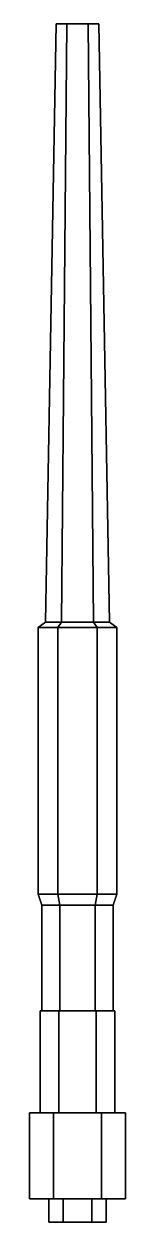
# Model space of a CAD drawing. Extents: x -0.27 to 0.27, y -0.86 to 5.83.
import ezdxf

# ---------------------------------------------------------------- set-up
doc = ezdxf.new("R2010")
doc.units = 0
doc.layers.add('GUN', color=1, linetype='CONTINUOUS')

msp = doc.modelspace()

# ---------------------------------------------------------------- linework, layer by layer
at = {"layer": 'GUN'}
for points in [[(-0.06, 5.83, 0.1039), (-0.12, 5.83), (-0.18, 2.49), (-0.09, 2.49, 0.1559)], [(-0.12, 5.83), (-0.06, 5.83, -0.1039), (-0.09, 2.49, -0.1559), (-0.18, 2.49)], [(-0.12, 5.83), (-0.06, 5.83, 0.1039), (-0.09, 2.49, 0.1559), (-0.18, 2.49)], [(-0.06, 5.83, -0.1039), (-0.12, 5.83), (-0.18, 2.49), (-0.09, 2.49, -0.1559)], [(0.06, 5.83, 0.1039), (-0.06, 5.83, 0.1039), (-0.09, 2.49, 0.1559), (0.09, 2.49, 0.1559)], [(-0.06, 5.83, -0.1039), (0.06, 5.83, -0.1039), (0.09, 2.49, -0.1559), (-0.09, 2.49, -0.1559)], [(-0.06, 5.83, 0.1039), (0.06, 5.83, 0.1039), (0.09, 2.49, 0.1559), (-0.09, 2.49, 0.1559)], [(0.06, 5.83, -0.1039), (-0.06, 5.83, -0.1039), (-0.09, 2.49, -0.1559), (0.09, 2.49, -0.1559)], [(0.12, 5.83), (0.06, 5.83, 0.1039), (0.09, 2.49, 0.1559), (0.18, 2.49)], [(0.06, 5.83, -0.1039), (0.12, 5.83), (0.18, 2.49), (0.09, 2.49, -0.1559)], [(0.06, 5.83, 0.1039), (0.12, 5.83), (0.18, 2.49), (0.09, 2.49, 0.1559)], [(0.12, 5.83), (0.06, 5.83, -0.1039), (0.09, 2.49, -0.1559), (0.18, 2.49)], [(-0.09, 2.49, 0.1559), (-0.18, 2.49), (-0.22, 2.46), (-0.11, 2.46, 0.1905)], [(-0.18, 2.49), (-0.09, 2.49, -0.1559), (-0.11, 2.46, -0.1905), (-0.22, 2.46)], [(0.18, 2.49), (-0.18, 2.49), (-0.09, 2.49, 0.1559), (0.09, 2.49, 0.1559)], [(0.09, 2.49, -0.1559), (-0.09, 2.49, -0.1559), (-0.18, 2.49), (0.18, 2.49)], [(0.09, 2.49, 0.1559), (-0.09, 2.49, 0.1559), (-0.11, 2.46, 0.1905), (0.11, 2.46, 0.1905)], [(-0.09, 2.49, -0.1559), (0.09, 2.49, -0.1559), (0.11, 2.46, -0.1905), (-0.11, 2.46, -0.1905)], [(0.18, 2.49), (0.09, 2.49, 0.1559), (0.11, 2.46, 0.1905), (0.22, 2.46)], [(0.09, 2.49, -0.1559), (0.18, 2.49), (0.22, 2.46), (0.11, 2.46, -0.1905)], [(-0.11, 2.46, 0.1905), (-0.22, 2.46), (-0.22, 0.97), (-0.11, 0.97, 0.1905)], [(-0.22, 2.46), (-0.11, 2.46, -0.1905), (-0.11, 0.97, -0.1905), (-0.22, 0.97)], [(0.11, 2.46, 0.1905), (-0.11, 2.46, 0.1905), (-0.11, 0.97, 0.1905), (0.11, 0.97, 0.1905)], [(-0.11, 2.46, -0.1905), (0.11, 2.46, -0.1905), (0.11, 0.97, -0.1905), (-0.11, 0.97, -0.1905)], [(0.22, 2.46), (0.11, 2.46, 0.1905), (0.11, 0.97, 0.1905), (0.22, 0.97)], [(0.11, 2.46, -0.1905), (0.22, 2.46), (0.22, 0.97), (0.11, 0.97, -0.1905)], [(-0.11, 0.97, 0.1905), (-0.22, 0.97), (-0.2, 0.91), (-0.1, 0.91, 0.1732)], [(-0.22, 0.97), (-0.11, 0.97, -0.1905), (-0.1, 0.91, -0.1732), (-0.2, 0.91)], [(0.11, 0.97, 0.1905), (-0.11, 0.97, 0.1905), (-0.1, 0.91, 0.1732), (0.1, 0.91, 0.1732)], [(-0.11, 0.97, -0.1905), (0.11, 0.97, -0.1905), (0.1, 0.91, -0.1732), (-0.1, 0.91, -0.1732)], [(0.22, 0.97), (0.11, 0.97, 0.1905), (0.1, 0.91, 0.1732), (0.2, 0.91)], [(0.11, 0.97, -0.1905), (0.22, 0.97), (0.2, 0.91), (0.1, 0.91, -0.1732)], [(-0.1, 0.91, 0.1732), (-0.2, 0.91), (-0.2, 0.32), (-0.1, 0.32, 0.1732)], [(-0.2, 0.91), (-0.1, 0.91, -0.1732), (-0.1, 0.32, -0.1732), (-0.2, 0.32)], [(0.1, 0.91, 0.1732), (-0.1, 0.91, 0.1732), (-0.1, 0.32, 0.1732), (0.1, 0.32, 0.1732)], [(-0.1, 0.91, -0.1732), (0.1, 0.91, -0.1732), (0.1, 0.32, -0.1732), (-0.1, 0.32, -0.1732)], [(0.2, 0.91), (0.1, 0.91, 0.1732), (0.1, 0.32, 0.1732), (0.2, 0.32)], [(0.1, 0.91, -0.1732), (0.2, 0.91), (0.2, 0.32), (0.1, 0.32, -0.1732)], [(-0.105, 0.32, 0.1819), (-0.21, 0.32), (-0.21, -0.25), (-0.105, -0.25, 0.1819)], [(-0.21, 0.32), (-0.105, 0.32, -0.1819), (-0.105, -0.25, -0.1819), (-0.21, -0.25)], [(0.21, 0.32), (-0.21, 0.32), (-0.105, 0.32, 0.1819), (0.105, 0.32, 0.1819)], [(0.105, 0.32, -0.1819), (-0.105, 0.32, -0.1819), (-0.21, 0.32), (0.21, 0.32)], [(0.105, 0.32, 0.1819), (-0.105, 0.32, 0.1819), (-0.105, -0.25, 0.1819), (0.105, -0.25, 0.1819)], [(-0.105, 0.32, -0.1819), (0.105, 0.32, -0.1819), (0.105, -0.25, -0.1819), (-0.105, -0.25, -0.1819)], [(0.21, 0.32), (0.105, 0.32, 0.1819), (0.105, -0.25, 0.1819), (0.21, -0.25)], [(0.105, 0.32, -0.1819), (0.21, 0.32), (0.21, -0.25), (0.105, -0.25, -0.1819)], [(-0.135, -0.25, 0.2338), (-0.27, -0.25), (-0.27, -0.73), (-0.135, -0.73, 0.2338)], [(-0.27, -0.25), (-0.135, -0.25, -0.2338), (-0.135, -0.73, -0.2338), (-0.27, -0.73)], [(0.27, -0.25), (-0.27, -0.25), (-0.135, -0.25, 0.2338), (0.135, -0.25, 0.2338)], [(0.135, -0.25, -0.2338), (-0.135, -0.25, -0.2338), (-0.27, -0.25), (0.27, -0.25)], [(0.135, -0.25, 0.2338), (-0.135, -0.25, 0.2338), (-0.135, -0.73, 0.2338), (0.135, -0.73, 0.2338)], [(-0.135, -0.25, -0.2338), (0.135, -0.25, -0.2338), (0.135, -0.73, -0.2338), (-0.135, -0.73, -0.2338)], [(0.27, -0.25), (0.135, -0.25, 0.2338), (0.135, -0.73, 0.2338), (0.27, -0.73)], [(0.135, -0.25, -0.2338), (0.27, -0.25), (0.27, -0.73), (0.135, -0.73, -0.2338)], [(0.135, -0.73, 0.2338), (-0.135, -0.73, 0.2338), (-0.27, -0.73), (0.27, -0.73)], [(0.27, -0.73), (-0.27, -0.73), (-0.135, -0.73, -0.2338), (0.135, -0.73, -0.2338)], [(-0.08, -0.73, 0.1386), (-0.16, -0.73), (-0.16, -0.86), (-0.08, -0.86, 0.1386)], [(-0.16, -0.73), (-0.08, -0.73, -0.1386), (-0.08, -0.86, -0.1386), (-0.16, -0.86)], [(0.08, -0.73, 0.1386), (-0.08, -0.73, 0.1386), (-0.08, -0.86, 0.1386), (0.08, -0.86, 0.1386)], [(-0.08, -0.73, -0.1386), (0.08, -0.73, -0.1386), (0.08, -0.86, -0.1386), (-0.08, -0.86, -0.1386)], [(0.16, -0.73), (0.08, -0.73, 0.1386), (0.08, -0.86, 0.1386), (0.16, -0.86)], [(0.08, -0.73, -0.1386), (0.16, -0.73), (0.16, -0.86), (0.08, -0.86, -0.1386)], [(0.08, -0.86, 0.1386), (-0.08, -0.86, 0.1386), (-0.16, -0.86), (0.16, -0.86)], [(0.16, -0.86), (-0.16, -0.86), (-0.08, -0.86, -0.1386), (0.08, -0.86, -0.1386)]]:
    msp.add_3dface(points, dxfattribs=at)

doc.saveas('drawing.dxf')
